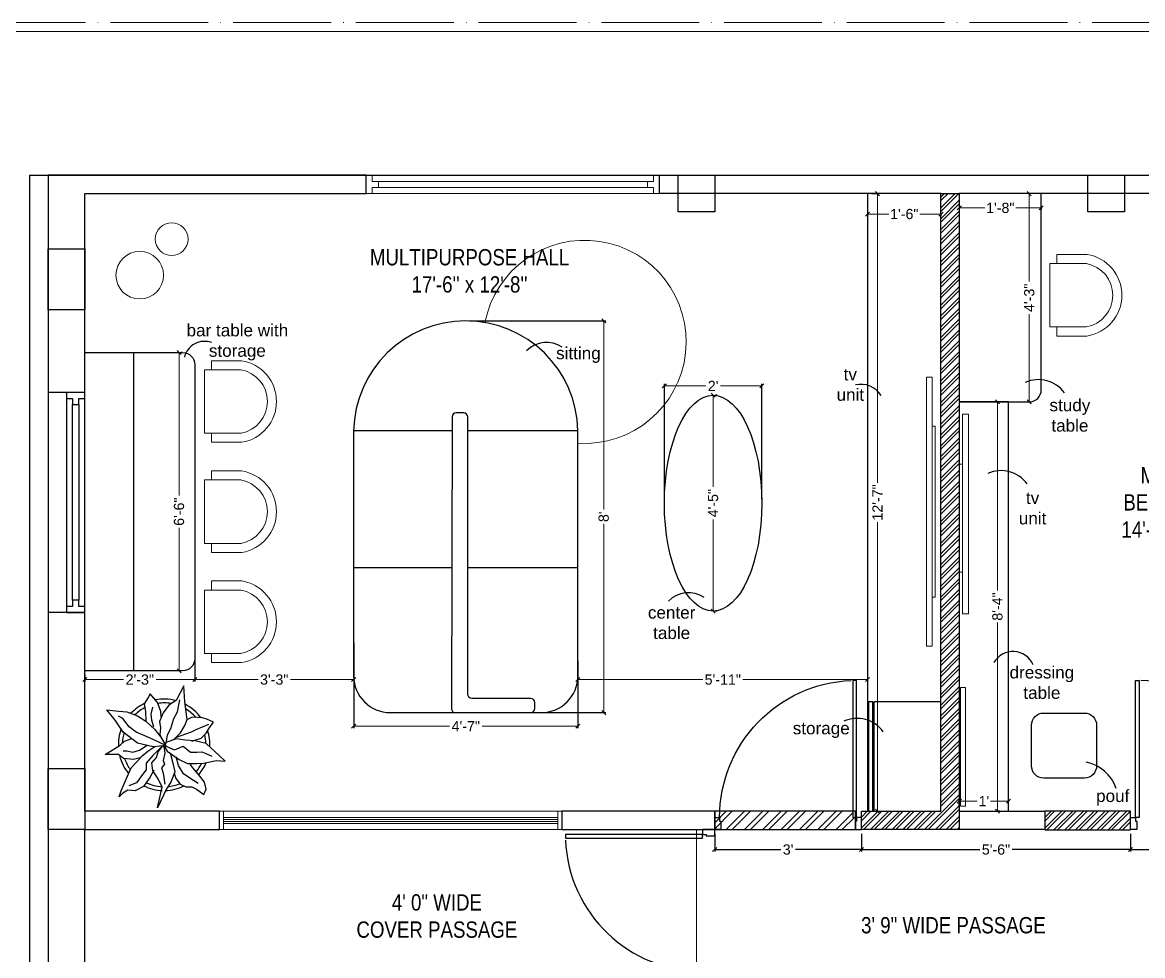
# Model space of a CAD drawing. Header units: millimetres. Extents: x 56222 to 3066687, y -650199 to -121287.
# Drawn here: x 149985.8 to 150260.5, y -177997.5 to -177768.6 of the extents above; entities that cross this region are included whole.
import ezdxf

# ---------------------------------------------------------------- set-up
doc = ezdxf.new("R2010")
doc.units = ezdxf.units.MM
doc.header["$MEASUREMENT"] = 0
doc.header["$PDMODE"] = 35
doc.linetypes.add('ACAD_ISO04W100', pattern=[30, 24, -3, 0, -3])
doc.layers.get('Defpoints').update_dxf_attribs({"color": 220})
doc.layers.add('AR DOOR', color=40, linetype='Continuous')
doc.layers.add('AR ELE-5', color=134, linetype='Continuous')
for name, color, linetype, lineweight in [('COLUMN', 1, 'Continuous', 30), ('dim05', 1, 'Continuous', 13), ('ELEVATION ( SPIRAL STAIR )', 250, 'Continuous', 9), ('FIRST FLOOR ( DW_RAIL )', 7, 'Continuous', 9), ('FIRST FLOOR ( TEXT )', 7, 'Continuous', 9), ('FURNITURE', 32, 'Continuous', 9), ('GROUND FLOOR', 7, 'Continuous', 9), ('GROUND FLOOR  ( PLINE )', 251, 'Continuous', 30), ('Labelling', 1, 'Continuous', 25), ('SECOND FLOOR', 7, 'Continuous', 9), ('SECOND FLOOR  ( PLINE )', 251, 'Continuous', 30), ('SECOND FLOOR ( DW_RAIL )', 7, 'Continuous', 9), ('wall', 7, 'Continuous', 30), ('XX~SLAB ( BEAM )~ ( DIM )', 7, 'Continuous', 9)]:
    doc.layers.add(name, color=color, linetype=linetype, lineweight=lineweight)
doc.layers.add('XX~SLAB ( PLINE )', color=251, linetype='Continuous', plot=False)
doc.styles.add('Arial', font='arial.ttf')
doc.styles.add('KATHA', font='swissc.ttf')
doc.styles.get("Standard").update_dxf_attribs({"font": 'arial.ttf', "height": 6})
doc.styles.add('style4', font='ARIALN.TTF')
doc.dimstyles.new('ISO-25', dxfattribs={"dimtxt": 2.5, "dimasz": 1, "dimexe": 0.5, "dimexo": 1, "dimtad": 0, "dimdec": 1, "dimlunit": 4, "dimtxsty": 'Standard', "dimblk": 'OBLIQUE', "dimcen": 2.5, "dimclrd": 1, "dimclre": 1, "dimclrt": 5, "dimadec": 0, "dimazin": 0, "dimtfac": 1, "dimtdec": 1, "dimtmove": 0, "dimatfit": 3, "dimfxl": 1, "dimlwd": -1, "dimarcsym": 0})
pattern_1 = [(45, (-15.878, -723.9666), (-1.325825215, 1.325825215), []), (45, (-14.994, -723.9666), (-1.325825215, 1.325825215), [])]

# ---------------------------------------------------------------- blocks, each defined once
blk = doc.blocks.new('*U255')
for points in [[(0, 0), (0, 1120), (-30, 1120), (-30, 0)], [(40, 0), (0, 0), (0, -30), (-10, -30), (-10, -100), (40, -100)], [(-1160, 0), (-1120, 0), (-1120, -30), (-1110, -30), (-1110, -100), (-1160, -100)]]:
    blk.add_lwpolyline(points, close=True)
at = {"layer": 'AR ELE-5', "linetype": 'ByBlock', "ltscale": 15}
blk.add_arc((1.6, -0.7), 1121.6, 92.37301, 179.96526, dxfattribs=at)
blk = doc.blocks.new('*U256')
for points in [[(-1160, 0), (-1120, 0), (-1120, 30), (-1110, 30), (-1110, 100), (-1160, 100)], [(40, 0), (0, 0), (0, 30), (-10, 30), (-10, 100), (40, 100)], [(0, 0), (0, -1120), (-30, -1120), (-30, 0)]]:
    blk.add_lwpolyline(points, close=True)
at = {"layer": 'AR ELE-5', "linetype": 'ByBlock', "ltscale": 15}
blk.add_arc((1.6, 0.7), 1121.6, 180.03474, 267.62699, dxfattribs=at)
blk = doc.blocks.new('_Oblique')
at = {"layer": 'wall', "color": 0, "lineweight": -2}
blk.add_line((-0.5, -0.5), (0.5, 0.5), dxfattribs=at)
blk = doc.blocks.new('*D581')
at = {"layer": 'Defpoints', "color": 0, "transparency": 16777216}
for p in [(150155.57, -177966.61), (150191.57, -177966.62), (150191.57, -177971.49)]:
    blk.add_point(p, dxfattribs=at)
at = {"layer": 'dim05', "color": 5, "linetype": 'Continuous', "lineweight": -2, "transparency": 16777216}
for p, q in [((150155.57, -177967.61), (150155.57, -177971.99)), ((150191.57, -177967.62), (150191.57, -177971.99))]:
    blk.add_line(p, q, dxfattribs=at)
at = {"layer": 'dim05', "color": 5, "linetype": 'Continuous', "lineweight": 30, "transparency": 16777216}
for p, q in [((150155.57, -177971.49), (150171.8, -177971.49)), ((150191.57, -177971.49), (150175.35, -177971.49))]:
    blk.add_line(p, q, dxfattribs=at)
at = {"layer": 'dim05', "color": 5, "lineweight": 30, "transparency": 16777216, "rotation": 180}
blk.add_blockref('_Oblique', (150155.57, -177971.49), dxfattribs=at)
at = {"layer": 'dim05', "color": 5, "lineweight": 30, "transparency": 16777216}
blk.add_blockref('_Oblique', (150191.57, -177971.49), dxfattribs=at)
at = {"layer": 'dim05', "color": 5, "lineweight": 30, "transparency": 16777216, "insert": (150173.57, -177971.49), "char_height": 2.5, "attachment_point": 5, "style": 'Arial'}
blk.add_mtext("3'", dxfattribs=at)
blk = doc.blocks.new('*D584')
at = {"layer": 'Defpoints', "color": 0, "transparency": 16777216}
for p in [(150191.57, -177966.62), (150257.57, -177966.63), (150257.57, -177971.49)]:
    blk.add_point(p, dxfattribs=at)
at = {"layer": 'dim05', "color": 5, "linetype": 'Continuous', "lineweight": -2, "transparency": 16777216}
for p, q in [((150191.57, -177967.62), (150191.57, -177971.99)), ((150257.57, -177967.63), (150257.57, -177971.99))]:
    blk.add_line(p, q, dxfattribs=at)
at = {"layer": 'dim05', "color": 5, "linetype": 'Continuous', "lineweight": 30, "transparency": 16777216}
for p, q in [((150191.57, -177971.49), (150220.62, -177971.49)), ((150257.57, -177971.49), (150228.52, -177971.49))]:
    blk.add_line(p, q, dxfattribs=at)
at = {"layer": 'dim05', "color": 5, "lineweight": 30, "transparency": 16777216, "rotation": 180}
blk.add_blockref('_Oblique', (150191.57, -177971.49), dxfattribs=at)
at = {"layer": 'dim05', "color": 5, "lineweight": 30, "transparency": 16777216}
blk.add_blockref('_Oblique', (150257.57, -177971.49), dxfattribs=at)
at = {"layer": 'dim05', "color": 5, "transparency": 16777216, "insert": (150224.57, -177971.49), "char_height": 2.5, "attachment_point": 5, "style": 'Arial'}
blk.add_mtext('5\'-6"', dxfattribs=at)
blk = doc.blocks.new('*D585')
at = {"layer": 'Defpoints', "color": 0, "transparency": 16777216}
for p in [(150257.57, -177966.63), (150293.57, -177966.61), (150293.57, -177971.49)]:
    blk.add_point(p, dxfattribs=at)
at = {"layer": 'dim05', "color": 5, "linetype": 'Continuous', "lineweight": -2, "transparency": 16777216}
for p, q in [((150257.57, -177967.63), (150257.57, -177971.99)), ((150293.57, -177967.61), (150293.57, -177971.99))]:
    blk.add_line(p, q, dxfattribs=at)
at = {"layer": 'dim05', "color": 5, "linetype": 'Continuous', "lineweight": 30, "transparency": 16777216}
for p, q in [((150257.57, -177971.49), (150273.8, -177971.49)), ((150293.57, -177971.49), (150277.35, -177971.49))]:
    blk.add_line(p, q, dxfattribs=at)
at = {"layer": 'dim05', "color": 5, "lineweight": 30, "transparency": 16777216, "rotation": 180}
blk.add_blockref('_Oblique', (150257.57, -177971.49), dxfattribs=at)
at = {"layer": 'dim05', "color": 5, "lineweight": 30, "transparency": 16777216}
blk.add_blockref('_Oblique', (150293.57, -177971.49), dxfattribs=at)
at = {"layer": 'dim05', "color": 5, "transparency": 16777216, "insert": (150275.57, -177971.49), "char_height": 2.5, "attachment_point": 5, "style": 'Arial'}
blk.add_mtext("3'", dxfattribs=at)
blk = doc.blocks.new('ARPLS010')
at = {"linetype": 'ByBlock'}
for p, q in [((0.179, 0.666), (0.121, 0.605)), ((0.174, 0.573), (0.179, 0.666)), ((-0.248, 0.54), (-0.278, 0.467)), ((-0.182, 0.493), (-0.248, 0.54)), ((-0.125, 0.459), (-0.182, 0.493)), ((0.121, 0.605), (-0.013, 0.459)), ((0.091, 0.447), (0.125, 0.522)), ((0.2, 0.432), (0.174, 0.573)), ((-0.295, 0.42), (-0.302, 0.309)), ((-0.278, 0.467), (-0.295, 0.42)), ((-0.222, 0.484), (-0.164, 0.347)), ((-0.072, 0.404), (-0.125, 0.459)), ((-0.038, 0.302), (-0.072, 0.404)), ((-0.013, 0.459), (-0.044, 0.336)), ((0.077, 0.412), (0.091, 0.447)), ((0.082, 0.358), (0.077, 0.412)), ((0.203, 0.352), (0.2, 0.432)), ((0.33, 0.38), (0.252, 0.313)), ((0.409, 0.44), (0.33, 0.38)), ((0.425, 0.373), (0.356, 0.269)), ((0.484, 0.459), (0.409, 0.44)), ((0.542, 0.434), (0.484, 0.459)), ((0.485, 0.354), (0.533, 0.42)), ((0.533, 0.42), (0.542, 0.434)), ((-0.278, 0.254), (-0.362, 0.24)), ((-0.302, 0.309), (-0.276, 0.258)), ((-0.21, 0.227), (-0.278, 0.254)), ((-0.164, 0.347), (-0.139, 0.295)), ((-0.139, 0.295), (-0.08, 0.131)), ((-0.044, 0.336), (-0.049, 0.232)), ((0.015, 0.209), (0.08, 0.288)), ((0.08, 0.288), (0.082, 0.358)), ((0.16, 0.165), (0.204, 0.254)), ((0.204, 0.254), (0.203, 0.352)), ((0.252, 0.313), (0.216, 0.287)), ((0.356, 0.269), (0.318, 0.213)), ((0.459, 0.303), (0.485, 0.354)), ((0.459, 0.236), (0.459, 0.303)), ((-0.469, 0.226), (-0.643, 0.216)), ((-0.643, 0.216), (-0.485, 0.134)), ((-0.359, 0.148), (-0.49, 0.172)), ((-0.485, 0.134), (-0.433, 0.051)), ((-0.362, 0.24), (-0.469, 0.226)), ((-0.287, 0.106), (-0.359, 0.148)), ((-0.132, 0.18), (-0.21, 0.227)), ((-0.063, 0.111), (-0.132, 0.18)), ((-0.049, 0.232), (-0.065, 0.135)), ((-0.065, 0.135), (-0.024, 0.018)), ((0.056, 0.114), (0.015, 0.209)), ((0.068, 0.032), (0.16, 0.165)), ((0.227, 0.157), (0.132, 0.131)), ((0.318, 0.213), (0.227, 0.157)), ((0.309, 0.109), (0.368, 0.128)), ((0.368, 0.128), (0.432, 0.176)), ((0.432, 0.176), (0.459, 0.236)), ((-0.433, 0.051), (-0.349, -0.011)), ((-0.18, 0.073), (-0.287, 0.106)), ((-0.111, 0.036), (-0.18, 0.073)), ((-0.013, 0.022), (-0.111, 0.036)), ((-0.084, -0.034), (0.007, 0.018)), ((0.003, 0.011), (-0.076, -0.16)), ((-0.024, 0.018), (0.009, 0.005)), ((0.006, -0.002), (0.068, 0.032)), ((0.007, 0.018), (0.02, -0.121)), ((0.009, 0.005), (0.056, 0.114)), ((0.017, -0.002), (0.091, 0.009)), ((0.088, 0.065), (0.187, 0.091)), ((0.091, 0.009), (0.173, -0.011)), ((0.173, -0.011), (0.212, 0.004)), ((0.187, 0.091), (0.297, 0.116)), ((0.212, 0.004), (0.252, -0.03)), ((0.297, 0.116), (0.408, 0.071)), ((0.309, -0.01), (0.43, 0.006)), ((0.408, 0.071), (0.482, 0.024)), ((0.482, 0.024), (0.689, -0.072)), ((-0.464, -0.073), (-0.558, -0.152)), ((-0.366, -0.036), (-0.464, -0.073)), ((-0.336, -0.142), (-0.413, -0.121)), ((-0.306, -0.033), (-0.366, -0.036)), ((-0.349, -0.011), (-0.256, -0.05)), ((-0.193, -0.113), (-0.269, -0.135)), ((-0.259, -0.2), (-0.168, -0.1)), ((-0.256, -0.05), (-0.185, -0.038)), ((-0.185, -0.038), (-0.114, -0.046)), ((-0.168, -0.1), (-0.084, -0.034)), ((-0.114, -0.046), (-0.093, -0.036)), ((0.02, -0.121), (-0.017, -0.291)), ((0.01, -0.014), (0.017, -0.002)), ((0.078, -0.064), (0.01, -0.014)), ((0.016, -0.023), (0.116, -0.122)), ((0.07, -0.179), (0.018, -0.1)), ((0.138, -0.083), (0.078, -0.064)), ((0.197, -0.135), (0.138, -0.083)), ((0.252, -0.03), (0.309, -0.01)), ((0.277, -0.114), (0.357, -0.156)), ((0.37, -0.064), (0.283, -0.123)), ((0.462, -0.021), (0.37, -0.064)), ((0.689, -0.072), (0.462, -0.021)), ((-0.558, -0.152), (-0.517, -0.172)), ((-0.517, -0.172), (-0.447, -0.216)), ((-0.447, -0.216), (-0.363, -0.202)), ((-0.363, -0.202), (-0.263, -0.2)), ((-0.269, -0.135), (-0.336, -0.142)), ((-0.318, -0.29), (-0.259, -0.2)), ((-0.076, -0.16), (-0.138, -0.304)), ((0.059, -0.27), (0.005, -0.185)), ((0.121, -0.239), (0.07, -0.179)), ((0.116, -0.122), (0.201, -0.195)), ((0.184, -0.299), (0.121, -0.239)), ((0.283, -0.123), (0.197, -0.135)), ((0.201, -0.195), (0.272, -0.198)), ((0.272, -0.198), (0.311, -0.225)), ((0.311, -0.225), (0.415, -0.304)), ((0.357, -0.156), (0.455, -0.226)), ((0.455, -0.226), (0.503, -0.317)), ((-0.363, -0.408), (-0.318, -0.29)), ((-0.138, -0.304), (-0.199, -0.38)), ((-0.017, -0.291), (-0.141, -0.446)), ((-0.042, -0.432), (-0.071, -0.352)), ((0.08, -0.342), (0.059, -0.27)), ((0.066, -0.407), (0.08, -0.342)), ((0.141, -0.261), (0.16, -0.336)), ((0.16, -0.336), (0.15, -0.445)), ((0.252, -0.362), (0.184, -0.299)), ((0.376, -0.416), (0.252, -0.362)), ((0.415, -0.304), (0.447, -0.388)), ((0.503, -0.317), (0.494, -0.398)), ((-0.368, -0.496), (-0.363, -0.408)), ((-0.287, -0.45), (-0.314, -0.498)), ((-0.199, -0.38), (-0.287, -0.45)), ((-0.141, -0.446), (-0.269, -0.533)), ((0.002, -0.48), (-0.042, -0.432)), ((0.104, -0.646), (0.002, -0.48)), ((0.064, -0.446), (0.066, -0.407)), ((0.15, -0.445), (0.106, -0.5)), ((0.502, -0.472), (0.376, -0.416)), ((0.494, -0.398), (0.528, -0.452)), ((0.567, -0.494), (0.502, -0.472)), ((0.528, -0.452), (0.567, -0.494)), ((-0.382, -0.625), (-0.368, -0.496)), ((-0.269, -0.533), (-0.382, -0.625)), ((0.106, -0.5), (0.104, -0.646))]:
    blk.add_line(p, q, dxfattribs=at)
for radius, start, end in [(0.5, 87.2367, 107.9154), (0.5, 126.2799, 152.7042), (0.458, 91.6596, 104.0784), (0.5, 49.0791, 67.0324), (0.458, 49.8461, 63.9764), (0.458, 130.7647, 148.9789), (0.5, 164.9216, 191.0302), (0.458, 5.0517, 21.9108), (0.5, 1.3782, 25.7565), (0.458, 169.9629, 188.6517), (0.458, 334.5625, 357.1532), (0.5, 333.6991, 357.5577), (0.5, 205.1623, 226.3204), (0.458, 207.232, 224.0819), (0.5, 249.553, 272.4234), (0.458, 252.8522, 267.711), (0.5, 283.5324, 308.8712), (0.458, 289.266, 306.1107)]:
    blk.add_arc((0, 0), radius, start, end, dxfattribs=at)
blk = doc.blocks.new('*D606')
at = {"layer": 'Defpoints', "color": 0, "transparency": 16777216}
for p in [(150094.52, -177841.81), (150093.02, -177937.9), (150128.35, -177937.9)]:
    blk.add_point(p, dxfattribs=at)
at = {"layer": 'dim05', "color": 1, "linetype": 'Continuous', "lineweight": -2, "transparency": 16777216}
for p, q in [((150095.52, -177841.81), (150128.85, -177841.81)), ((150094.02, -177937.9), (150128.85, -177937.9))]:
    blk.add_line(p, q, dxfattribs=at)
at = {"layer": 'dim05', "color": 1, "linetype": 'Continuous', "transparency": 16777216}
for p, q in [((150128.35, -177841.81), (150128.35, -177888.08)), ((150128.35, -177937.9), (150128.35, -177891.63))]:
    blk.add_line(p, q, dxfattribs=at)
at = {"layer": 'dim05', "color": 1, "transparency": 16777216}
for p, rotation in [((150128.35, -177841.81), 90), ((150128.35, -177937.9), 270)]:
    blk.add_blockref('_Oblique', p, dxfattribs=dict(at, rotation=rotation))
at = {"layer": 'dim05', "color": 5, "lineweight": 25, "transparency": 16777216, "insert": (150128.35, -177889.86), "char_height": 2.5, "attachment_point": 5, "rotation": 90, "style": 'Arial'}
blk.add_mtext("8'", dxfattribs=at)
blk = doc.blocks.new('*D607')
at = {"layer": 'Defpoints', "color": 0, "transparency": 16777216}
for p in [(150067.02, -177924.18), (150122.02, -177924.18), (150067.02, -177941.24)]:
    blk.add_point(p, dxfattribs=at)
at = {"layer": 'dim05', "color": 1, "linetype": 'Continuous', "lineweight": -2, "transparency": 16777216}
for p, q in [((150067.02, -177925.18), (150067.02, -177941.74)), ((150122.02, -177925.18), (150122.02, -177941.74))]:
    blk.add_line(p, q, dxfattribs=at)
at = {"layer": 'dim05', "color": 1, "linetype": 'Continuous', "transparency": 16777216}
for p, q in [((150067.02, -177941.24), (150090.52, -177941.24)), ((150122.02, -177941.24), (150098.52, -177941.24))]:
    blk.add_line(p, q, dxfattribs=at)
at = {"layer": 'dim05', "color": 1, "transparency": 16777216, "rotation": 180}
blk.add_blockref('_Oblique', (150067.02, -177941.24), dxfattribs=at)
at = {"layer": 'dim05', "color": 1, "transparency": 16777216}
blk.add_blockref('_Oblique', (150122.02, -177941.24), dxfattribs=at)
at = {"layer": 'dim05', "color": 5, "lineweight": 25, "transparency": 16777216, "insert": (150094.52, -177941.24), "char_height": 2.5, "attachment_point": 5, "style": 'Arial'}
blk.add_mtext('4\'-7"', dxfattribs=at)
blk = doc.blocks.new('*D608')
at = {"layer": 'Defpoints', "color": 0, "transparency": 16777216}
for p in [(150001.07, -177927.64), (150028.07, -177927.64), (150028.07, -177929.8)]:
    blk.add_point(p, dxfattribs=at)
at = {"layer": 'dim05', "color": 1, "linetype": 'Continuous', "lineweight": -2, "transparency": 16777216}
for p, q in [((150001.07, -177928.64), (150001.07, -177930.3)), ((150028.07, -177928.64), (150028.07, -177930.3))]:
    blk.add_line(p, q, dxfattribs=at)
at = {"layer": 'dim05', "color": 1, "linetype": 'Continuous', "transparency": 16777216}
for p, q in [((150001.07, -177929.8), (150010.6, -177929.8)), ((150028.07, -177929.8), (150018.54, -177929.8))]:
    blk.add_line(p, q, dxfattribs=at)
at = {"layer": 'dim05', "color": 1, "transparency": 16777216, "rotation": 180}
blk.add_blockref('_Oblique', (150001.07, -177929.8), dxfattribs=at)
at = {"layer": 'dim05', "color": 1, "transparency": 16777216}
blk.add_blockref('_Oblique', (150028.07, -177929.8), dxfattribs=at)
at = {"layer": 'dim05', "color": 5, "lineweight": 25, "transparency": 16777216, "insert": (150014.57, -177929.8), "char_height": 2.5, "attachment_point": 5, "style": 'Arial'}
blk.add_mtext('2\'-3"', dxfattribs=at)
blk = doc.blocks.new('*D609')
at = {"layer": 'Defpoints', "color": 0, "transparency": 16777216}
for p in [(150024.05, -177849.57), (150024.19, -177849.57), (150025.58, -177927.64)]:
    blk.add_point(p, dxfattribs=at)
at = {"layer": 'dim05', "color": 1, "linetype": 'Continuous', "transparency": 16777216}
for p, q in [((150024.19, -177849.57), (150024.19, -177884.65)), ((150024.19, -177927.64), (150024.19, -177892.56))]:
    blk.add_line(p, q, dxfattribs=at)
at = {"layer": 'dim05', "color": 1, "linetype": 'Continuous', "lineweight": -2, "transparency": 16777216}
for p, q in [((150025.05, -177849.57), (150024.69, -177849.57)), ((150024.58, -177927.64), (150023.69, -177927.64))]:
    blk.add_line(p, q, dxfattribs=at)
at = {"layer": 'dim05', "color": 1, "transparency": 16777216}
for p, rotation in [((150024.19, -177849.57), 90), ((150024.19, -177927.64), 270)]:
    blk.add_blockref('_Oblique', p, dxfattribs=dict(at, rotation=rotation))
at = {"layer": 'dim05', "color": 5, "lineweight": 25, "transparency": 16777216, "insert": (150024.19, -177888.61), "char_height": 2.5, "attachment_point": 5, "rotation": 90, "style": 'Arial'}
blk.add_mtext('6\'-6"', dxfattribs=at)
blk = doc.blocks.new('*D610')
at = {"layer": 'Defpoints', "color": 0, "transparency": 16777216}
for p in [(150193.03, -177810.61), (150195.49, -177810.61), (150193.03, -177962.09)]:
    blk.add_point(p, dxfattribs=at)
at = {"layer": 'dim05', "color": 1, "linetype": 'Continuous', "lineweight": -2, "transparency": 16777216}
for p, q in [((150194.03, -177810.61), (150195.99, -177810.61)), ((150194.03, -177962.09), (150195.99, -177962.09))]:
    blk.add_line(p, q, dxfattribs=at)
at = {"layer": 'dim05', "color": 1, "linetype": 'Continuous', "transparency": 16777216}
for p, q in [((150195.49, -177810.61), (150195.49, -177881.55)), ((150195.49, -177962.09), (150195.49, -177891.15))]:
    blk.add_line(p, q, dxfattribs=at)
at = {"layer": 'dim05', "color": 1, "transparency": 16777216}
for p, rotation in [((150195.49, -177810.61), 90), ((150195.49, -177962.09), 270)]:
    blk.add_blockref('_Oblique', p, dxfattribs=dict(at, rotation=rotation))
at = {"layer": 'dim05', "color": 5, "lineweight": 25, "transparency": 16777216, "insert": (150195.49, -177886.35), "char_height": 2.5, "attachment_point": 5, "rotation": 90, "style": 'Arial'}
blk.add_mtext('12\'-7"', dxfattribs=at)
blk = doc.blocks.new('*D611')
at = {"layer": 'Defpoints', "color": 0, "transparency": 16777216}
for p in [(150193.07, -177814.28), (150211.07, -177814.28), (150211.07, -177815.62)]:
    blk.add_point(p, dxfattribs=at)
at = {"layer": 'dim05', "color": 1, "linetype": 'Continuous', "lineweight": -2, "transparency": 16777216}
for p, q in [((150193.07, -177815.28), (150193.07, -177816.12)), ((150211.07, -177815.28), (150211.07, -177816.12))]:
    blk.add_line(p, q, dxfattribs=at)
at = {"layer": 'dim05', "color": 1, "linetype": 'Continuous', "transparency": 16777216}
for p, q in [((150193.07, -177815.62), (150198.24, -177815.62)), ((150211.07, -177815.62), (150205.9, -177815.62))]:
    blk.add_line(p, q, dxfattribs=at)
at = {"layer": 'dim05', "color": 1, "transparency": 16777216, "rotation": 180}
blk.add_blockref('_Oblique', (150193.07, -177815.62), dxfattribs=at)
at = {"layer": 'dim05', "color": 1, "transparency": 16777216}
blk.add_blockref('_Oblique', (150211.07, -177815.62), dxfattribs=at)
at = {"layer": 'dim05', "color": 5, "lineweight": 25, "transparency": 16777216, "insert": (150202.07, -177815.62), "char_height": 2.5, "attachment_point": 5, "style": 'Arial'}
blk.add_mtext('1\'-6"', dxfattribs=at)
blk = doc.blocks.new('*D612')
at = {"layer": 'Defpoints', "color": 0, "transparency": 16777216}
for p in [(150155.18, -177860.04), (150155.18, -177913), (150155.18, -177913)]:
    blk.add_point(p, dxfattribs=at)
at = {"layer": 'dim05', "color": 1, "linetype": 'Continuous', "transparency": 16777216}
for p, q in [((150155.18, -177860.04), (150155.18, -177882.52)), ((150155.18, -177913), (150155.18, -177890.52))]:
    blk.add_line(p, q, dxfattribs=at)
at = {"layer": 'dim05', "color": 1, "linetype": 'Continuous', "lineweight": -2, "transparency": 16777216}
for p, q in [((150156.18, -177860.04), (150155.68, -177860.04)), ((150156.18, -177913), (150155.68, -177913))]:
    blk.add_line(p, q, dxfattribs=at)
at = {"layer": 'dim05', "color": 1, "transparency": 16777216}
for p, rotation in [((150155.18, -177860.04), 90), ((150155.18, -177913), 270)]:
    blk.add_blockref('_Oblique', p, dxfattribs=dict(at, rotation=rotation))
at = {"layer": 'dim05', "color": 5, "lineweight": 25, "transparency": 16777216, "insert": (150155.18, -177886.52), "char_height": 2.5, "attachment_point": 5, "rotation": 90, "style": 'Arial'}
blk.add_mtext('4\'-5"', dxfattribs=at)
blk = doc.blocks.new('*D613')
at = {"layer": 'Defpoints', "color": 0, "transparency": 16777216}
for p in [(150167.13, -177857.77), (150143.22, -177886.52), (150167.13, -177886.52)]:
    blk.add_point(p, dxfattribs=at)
at = {"layer": 'dim05', "color": 1, "linetype": 'Continuous', "lineweight": -2, "transparency": 16777216}
for p, q in [((150143.22, -177885.52), (150143.22, -177857.27)), ((150167.13, -177885.52), (150167.13, -177857.27))]:
    blk.add_line(p, q, dxfattribs=at)
at = {"layer": 'dim05', "color": 1, "linetype": 'Continuous', "transparency": 16777216}
for p, q in [((150143.22, -177857.77), (150153.38, -177857.77)), ((150167.13, -177857.77), (150156.97, -177857.77))]:
    blk.add_line(p, q, dxfattribs=at)
at = {"layer": 'dim05', "color": 1, "transparency": 16777216, "rotation": 180}
blk.add_blockref('_Oblique', (150143.22, -177857.77), dxfattribs=at)
at = {"layer": 'dim05', "color": 1, "transparency": 16777216}
blk.add_blockref('_Oblique', (150167.13, -177857.77), dxfattribs=at)
at = {"layer": 'dim05', "color": 5, "lineweight": 25, "transparency": 16777216, "insert": (150155.18, -177857.77), "char_height": 2.5, "attachment_point": 5, "style": 'Arial'}
blk.add_mtext("2'", dxfattribs=at)
blk = doc.blocks.new('*D614')
at = {"layer": 'Defpoints', "color": 0, "transparency": 16777216}
for p in [(150028.07, -177919.78), (150067.02, -177919.78), (150067.02, -177929.8)]:
    blk.add_point(p, dxfattribs=at)
at = {"layer": 'dim05', "color": 1, "linetype": 'Continuous', "lineweight": -2, "transparency": 16777216}
for p, q in [((150028.07, -177920.78), (150028.07, -177930.3)), ((150067.02, -177920.78), (150067.02, -177930.3))]:
    blk.add_line(p, q, dxfattribs=at)
at = {"layer": 'dim05', "color": 1, "linetype": 'Continuous', "transparency": 16777216}
for p, q in [((150028.07, -177929.8), (150043.6, -177929.8)), ((150067.02, -177929.8), (150051.49, -177929.8))]:
    blk.add_line(p, q, dxfattribs=at)
at = {"layer": 'dim05', "color": 1, "transparency": 16777216, "rotation": 180}
blk.add_blockref('_Oblique', (150028.07, -177929.8), dxfattribs=at)
at = {"layer": 'dim05', "color": 1, "transparency": 16777216}
blk.add_blockref('_Oblique', (150067.02, -177929.8), dxfattribs=at)
at = {"layer": 'dim05', "color": 5, "lineweight": 25, "transparency": 16777216, "insert": (150047.54, -177929.8), "char_height": 2.5, "attachment_point": 5, "style": 'Arial'}
blk.add_mtext('3\'-3"', dxfattribs=at)
blk = doc.blocks.new('*D615')
at = {"layer": 'Defpoints', "color": 0, "transparency": 16777216}
for p in [(150122.02, -177927.62), (150193.07, -177927.62), (150193.07, -177929.8)]:
    blk.add_point(p, dxfattribs=at)
at = {"layer": 'dim05', "color": 1, "linetype": 'Continuous', "lineweight": -2, "transparency": 16777216}
for p, q in [((150122.02, -177928.62), (150122.02, -177930.3)), ((150193.07, -177928.62), (150193.07, -177930.3))]:
    blk.add_line(p, q, dxfattribs=at)
at = {"layer": 'dim05', "color": 1, "linetype": 'Continuous', "transparency": 16777216}
for p, q in [((150122.02, -177929.8), (150152.63, -177929.8)), ((150193.07, -177929.8), (150162.46, -177929.8))]:
    blk.add_line(p, q, dxfattribs=at)
at = {"layer": 'dim05', "color": 1, "transparency": 16777216, "rotation": 180}
blk.add_blockref('_Oblique', (150122.02, -177929.8), dxfattribs=at)
at = {"layer": 'dim05', "color": 1, "transparency": 16777216}
blk.add_blockref('_Oblique', (150193.07, -177929.8), dxfattribs=at)
at = {"layer": 'dim05', "color": 5, "lineweight": 25, "transparency": 16777216, "insert": (150157.55, -177929.8), "char_height": 2.5, "attachment_point": 5, "style": 'Arial'}
blk.add_mtext('5\'-11"', dxfattribs=at)
blk = doc.blocks.new('*D658')
at = {"layer": 'Defpoints', "color": 0, "transparency": 16777216}
for p in [(150215.57, -177959.6), (150215.57, -177962.11), (150227.62, -177962.11)]:
    blk.add_point(p, dxfattribs=at)
at = {"layer": 'dim05', "color": 1, "linetype": 'Continuous', "lineweight": -2, "transparency": 16777216}
for p, q in [((150215.57, -177961.11), (150215.57, -177959.1)), ((150227.62, -177961.11), (150227.62, -177959.1))]:
    blk.add_line(p, q, dxfattribs=at)
at = {"layer": 'dim05', "color": 1, "linetype": 'Continuous', "transparency": 16777216}
for p, q in [((150215.57, -177959.6), (150219.94, -177959.6)), ((150227.62, -177959.6), (150223.25, -177959.6))]:
    blk.add_line(p, q, dxfattribs=at)
at = {"layer": 'dim05', "color": 1, "transparency": 16777216, "rotation": 180}
blk.add_blockref('_Oblique', (150215.57, -177959.6), dxfattribs=at)
at = {"layer": 'dim05', "color": 1, "transparency": 16777216}
blk.add_blockref('_Oblique', (150227.62, -177959.6), dxfattribs=at)
at = {"layer": 'dim05', "color": 5, "lineweight": 25, "transparency": 16777216, "insert": (150221.6, -177959.6), "char_height": 2.5, "attachment_point": 5, "style": 'Arial'}
blk.add_mtext("1'", dxfattribs=at)
blk = doc.blocks.new('*D659')
at = {"layer": 'Defpoints', "color": 0, "transparency": 16777216}
for p in [(150224.92, -177861.69), (150227.65, -177861.69), (150226.53, -177962.06)]:
    blk.add_point(p, dxfattribs=at)
at = {"layer": 'dim05', "color": 1, "linetype": 'Continuous', "lineweight": -2, "transparency": 16777216}
for p, q in [((150226.65, -177861.69), (150224.42, -177861.69)), ((150225.53, -177962.06), (150224.42, -177962.06))]:
    blk.add_line(p, q, dxfattribs=at)
at = {"layer": 'dim05', "color": 1, "linetype": 'Continuous', "transparency": 16777216}
for p, q in [((150224.92, -177861.69), (150224.92, -177907.93)), ((150224.92, -177962.06), (150224.92, -177915.83))]:
    blk.add_line(p, q, dxfattribs=at)
at = {"layer": 'dim05', "color": 1, "transparency": 16777216}
for p, rotation in [((150224.92, -177861.69), 90), ((150224.92, -177962.06), 270)]:
    blk.add_blockref('_Oblique', p, dxfattribs=dict(at, rotation=rotation))
at = {"layer": 'dim05', "color": 5, "lineweight": 25, "transparency": 16777216, "insert": (150224.92, -177911.88), "char_height": 2.5, "attachment_point": 5, "rotation": 90, "style": 'Arial'}
blk.add_mtext('8\'-4"', dxfattribs=at)
blk = doc.blocks.new('*D660')
at = {"layer": 'Defpoints', "color": 0, "transparency": 16777216}
for p in [(150232.73, -177810.61), (150235.67, -177810.61), (150233.06, -177861.7)]:
    blk.add_point(p, dxfattribs=at)
at = {"layer": 'dim05', "color": 1, "linetype": 'Continuous', "lineweight": -2, "transparency": 16777216}
for p, q in [((150234.67, -177810.61), (150232.23, -177810.61)), ((150232.06, -177861.7), (150232.23, -177861.7))]:
    blk.add_line(p, q, dxfattribs=at)
at = {"layer": 'dim05', "color": 1, "linetype": 'Continuous', "transparency": 16777216}
for p, q in [((150232.73, -177810.61), (150232.73, -177832.16)), ((150232.73, -177861.7), (150232.73, -177840.15))]:
    blk.add_line(p, q, dxfattribs=at)
at = {"layer": 'dim05', "color": 1, "transparency": 16777216}
for p, rotation in [((150232.73, -177810.61), 90), ((150232.73, -177861.7), 270)]:
    blk.add_blockref('_Oblique', p, dxfattribs=dict(at, rotation=rotation))
at = {"layer": 'dim05', "color": 5, "lineweight": 25, "transparency": 16777216, "insert": (150232.73, -177836.15), "char_height": 2.5, "attachment_point": 5, "rotation": 90, "style": 'Arial'}
blk.add_mtext('4\'-3"', dxfattribs=at)
blk = doc.blocks.new('*D661')
at = {"layer": 'Defpoints', "color": 0, "transparency": 16777216}
for p in [(150215.57, -177812.14), (150235.67, -177812.69), (150235.67, -177814.11)]:
    blk.add_point(p, dxfattribs=at)
at = {"layer": 'dim05', "color": 1, "linetype": 'Continuous', "lineweight": -2, "transparency": 16777216}
for p, q in [((150215.57, -177813.14), (150215.57, -177814.61)), ((150235.67, -177813.69), (150235.67, -177814.61))]:
    blk.add_line(p, q, dxfattribs=at)
at = {"layer": 'dim05', "color": 1, "linetype": 'Continuous', "transparency": 16777216}
for p, q in [((150215.57, -177814.11), (150221.79, -177814.11)), ((150235.67, -177814.11), (150229.45, -177814.11))]:
    blk.add_line(p, q, dxfattribs=at)
at = {"layer": 'dim05', "color": 1, "transparency": 16777216, "rotation": 180}
blk.add_blockref('_Oblique', (150215.57, -177814.11), dxfattribs=at)
at = {"layer": 'dim05', "color": 1, "transparency": 16777216}
blk.add_blockref('_Oblique', (150235.67, -177814.11), dxfattribs=at)
at = {"layer": 'dim05', "color": 5, "lineweight": 25, "transparency": 16777216, "insert": (150225.62, -177814.11), "char_height": 2.5, "attachment_point": 5, "style": 'Arial'}
blk.add_mtext('1\'-8"', dxfattribs=at)

msp = doc.modelspace()

# ---------------------------------------------------------------- hatches: boundary and pattern name
at = {"layer": 'ELEVATION ( SPIRAL STAIR )', "lineweight": 5}
h = msp.add_hatch(dxfattribs=at)
h.set_pattern_fill('ANSI32', color=2, scale=8.479723)
h.set_pattern_definition([(45, (-15.878, -723.9666), (-2.24852616, 2.24852616), []), (45, (-14.379, -723.9666), (-2.24852616, 2.24852616), [])])
h.paths.add_polyline_path([(150190.0716, -177963.6055), (150189.4716, -177963.6055), (150189.4716, -177962.1055), (150156.806, -177962.1055, 0.01145185), (150156.7716, -177963.6463), (150156.7716, -177964.5055), (150157.0716, -177964.5055), (150157.0716, -177966.6055), (150190.0716, -177966.6055)])
h.paths.add_polyline_path([(150157.0716, -177964.5055), (150156.7716, -177964.5055), (150156.7716, -177963.6463, -0.00030313), (150156.7716, -177963.6055), (150155.5716, -177963.6055), (150155.5716, -177966.6055), (150157.0716, -177966.6055)])
h.paths.add_polyline_path([(150156.806, -177962.1055), (150155.5716, -177962.1055), (150155.5716, -177963.6055), (150156.7716, -177963.6055, -0.01114869)])
at = {"layer": 'GROUND FLOOR  ( PLINE )', "lineweight": 5}
h = msp.add_hatch(dxfattribs=at)
h.set_pattern_fill('ANSI32', color=3, scale=5)
h.set_pattern_definition(pattern_1)
h.paths.add_polyline_path([(150215.5716, -177810.6055), (150211.0718, -177810.6055), (150211.0718, -177962.1055), (150215.5716, -177962.1055)])
h = msp.add_hatch(dxfattribs=at)
h.set_pattern_fill('ANSI32', color=3, scale=5)
h.set_pattern_definition(pattern_1)
h.paths.add_polyline_path([(150215.5716, -177962.1055), (150211.0718, -177962.1055), (150191.5716, -177962.1055), (150191.5716, -177966.6055), (150211.0716, -177966.6055), (150215.5716, -177966.6055)])
h = msp.add_hatch(dxfattribs=at)
h.set_pattern_fill('ANSI32', color=3, scale=5)
h.set_pattern_definition(pattern_1)
h.paths.add_polyline_path([(150257.5716, -177962.1055), (150236.5716, -177962.1055), (150236.5716, -177966.6055), (150257.5716, -177966.6055)])

# ---------------------------------------------------------------- linework, layer by layer
at = {"lineweight": 9}
for points in [[(150217.7843, -177864.7044), (150216.3375, -177864.7044), (150216.3375, -177913.7044), (150217.7843, -177913.7044)], [(150216.3375, -177876.986), (150215.5716, -177876.986), (150215.5716, -177903.4229), (150216.3375, -177903.4229)], [(150216.3375, -177876.986), (150215.5716, -177876.986), (150215.5716, -177903.4229), (150216.3375, -177903.4229)]]:
    msp.add_lwpolyline(points, close=True, dxfattribs=at)
at = {"layer": 'COLUMN'}
for points in [[(150146.5716, -177806.1055), (150155.5716, -177806.1055), (150155.5716, -177815.1055), (150146.5716, -177815.1055)], [(150247.0716, -177806.1055), (150256.0716, -177806.1055), (150256.0716, -177815.1055), (150247.0716, -177815.1055)], [(149992.0716, -177824.1055), (150001.0716, -177824.1055), (150001.0716, -177839.1055), (149992.0716, -177839.1055)], [(149992.0716, -177951.6055), (150001.0716, -177951.6055), (150001.0716, -177966.6055), (149992.0716, -177966.6055)]]:
    msp.add_lwpolyline(points, close=True, dxfattribs=at)
at = {"layer": 'ELEVATION ( SPIRAL STAIR )', "color": 2, "lineweight": 30}
for p, q in [((150001.0716, -177859.3555), (149992.0716, -177859.3555)), ((150001.0716, -177913.3555), (149992.0716, -177913.3555))]:
    msp.add_line(p, q, dxfattribs=at)
for points in [[(150001.0716, -177913.3555), (150001.0716, -177911.8555), (149999.5716, -177911.8555), (149999.5716, -177910.3555), (149998.0716, -177910.3555), (149998.0716, -177862.3555), (149999.5716, -177862.3555), (149999.5716, -177860.8555), (150001.0716, -177860.8555), (150001.0716, -177859.3555), (149996.5716, -177859.3555), (149996.5716, -177860.8555), (149998.0716, -177860.8555), (149998.0716, -177862.3555), (149999.5716, -177862.3555), (149999.5716, -177910.3555), (149998.0716, -177910.3555), (149998.0716, -177911.8555), (149996.5716, -177911.8555), (149996.5716, -177913.3555), (150001.0716, -177913.3555), (150001.0716, -177859.3555), (149996.5716, -177859.3555), (149996.5716, -177913.3555)], [(150155.5716, -177966.6055), (150190.0716, -177966.6055), (150190.0716, -177962.1055), (150155.5716, -177962.1055)]]:
    msp.add_lwpolyline(points, close=True, dxfattribs=at)
at = {"layer": 'ELEVATION ( SPIRAL STAIR )', "color": 5}
msp.add_lwpolyline([(150215.8981, -177960.8034), (150217.0546, -177960.8034), (150217.0546, -177931.7044), (150215.8981, -177931.7044)], close=True, dxfattribs=at)
at = {"layer": 'FIRST FLOOR ( DW_RAIL )'}
for points in [[(150035.0716, -177966.6055), (150035.0716, -177962.1055)], [(150117.0716, -177962.1055), (150117.0716, -177966.6055)]]:
    msp.add_lwpolyline(points, dxfattribs=at)
for points in [[(150035.0716, -177963.6055), (150117.0716, -177963.6055), (150117.0716, -177964.1055), (150035.0716, -177964.1055)], [(150035.0716, -177964.6055), (150117.0716, -177964.6055), (150117.0716, -177965.1055), (150035.0716, -177965.1055)]]:
    msp.add_lwpolyline(points, close=True, dxfattribs=at)
at = {"layer": 'FURNITURE'}
for p, q in [((150239.4927, -177827.7676), (150237.8073, -177827.759)), ((150242.6653, -177827.759), (150246.5729, -177827.759)), ((150034.3636, -177853.8122), (150030.456, -177853.8122)), ((150030.456, -177869.363), (150030.456, -177853.8122)), ((150030.456, -177869.363), (150034.3636, -177869.363)), ((150034.3636, -177880.8301), (150030.456, -177880.8301)), ((150030.456, -177896.3809), (150030.456, -177880.8301)), ((150030.456, -177896.3809), (150034.3636, -177896.3809)), ((150030.456, -177907.848), (150034.3636, -177907.848)), ((150030.456, -177907.848), (150030.456, -177923.3988)), ((150034.3636, -177923.3988), (150030.456, -177923.3988))]:
    msp.add_line(p, q, dxfattribs=at)
at = {"layer": 'FURNITURE', "lineweight": 30}
for p, q in [((150013.0716, -177927.6413), (150013.0716, -177849.5697)), ((150091.1541, -177868.808), (150067.0187, -177868.808)), ((150122.0187, -177868.808), (150095.0036, -177868.808)), ((150091.08, -177902.3538), (150067.0419, -177902.3538)), ((150122.0419, -177902.3538), (150095.0036, -177902.3538))]:
    msp.add_line(p, q, dxfattribs=at)
for points in [[(150193.0716, -177962.0923), (150211.0714, -177962.0923), (150211.0714, -177810.6055), (150193.0716, -177810.6055)], [(150227.6185, -177861.6911), (150215.5716, -177861.6911), (150215.5716, -177962.1055), (150227.6185, -177962.1055)], [(150194.3216, -177935.218), (150193.3216, -177935.218), (150193.3216, -177962.0914), (150194.3216, -177962.0914)], [(150194.5716, -177962.0923), (150211.0718, -177962.0923), (150211.0718, -177935.218), (150194.5716, -177935.218)]]:
    msp.add_lwpolyline(points, close=True, dxfattribs=at)
for points in [[(150232.6653, -177861.696, 0.41421356), (150235.6653, -177858.696), (150235.6653, -177810.6104), (150215.5716, -177810.6006), (150215.5716, -177861.6862), (150232.6653, -177861.696)], [(150122.0187, -177868.808, 0.98181818), (150067.0187, -177868.808)], [(150092.1617, -177864.3716, 0.41320679), (150091.1617, -177865.3682), (150091.0036, -177936.9063, 0.41421356), (150092.0036, -177937.9063), (150110.4479, -177937.9063, 0.41421356), (150111.4479, -177936.9063), (150111.4479, -177935.4063, 0.41421356), (150110.4479, -177934.4063), (150096.0036, -177934.4063, -0.41421356), (150095.0036, -177933.4063), (150095.0036, -177865.3716, 0.41421356), (150094.0036, -177864.3716), (150092.1617, -177864.3716)], [(150067.0187, -177868.808), (150067.0187, -177928.903, 0.41421356), (150076.0187, -177937.903), (150113.0187, -177937.903, 0.41421356), (150122.0187, -177928.903), (150122.0187, -177868.808)]]:
    msp.add_lwpolyline(points, format="xyb", dxfattribs=at)
at = {"layer": 'FURNITURE', "flags": 128}
for points in [[(150239.4927, -177843.3012), (150239.4927, -177845.5257), (150246.8748, -177845.5257, 0.85361338), (150246.9263, -177825.5257), (150239.4927, -177825.5257), (150239.4927, -177827.7503)], [(150241.715, -177843.3012), (150239.4927, -177843.3012), (150246.6915, -177843.3035, 0.83575836), (150246.7368, -177827.748), (150241.715, -177827.748), (150239.4927, -177827.748)], [(150032.1414, -177853.8208), (150032.1414, -177851.5962), (150039.5235, -177851.5962, -0.85361338), (150039.575, -177871.5962), (150032.1414, -177871.5962), (150032.1414, -177869.3716)], [(150034.3636, -177853.8208), (150032.1414, -177853.8208), (150039.3401, -177853.8185, -0.83575836), (150039.3855, -177869.374), (150034.3636, -177869.374), (150032.1414, -177869.374)], [(150032.1414, -177880.8387), (150032.1414, -177878.6141), (150039.5235, -177878.6141, -0.85361338), (150039.575, -177898.6141), (150032.1414, -177898.6141), (150032.1414, -177896.3895)], [(150034.3636, -177880.8387), (150032.1414, -177880.8387), (150039.3401, -177880.8364, -0.83575836), (150039.3855, -177896.3919), (150034.3636, -177896.3919), (150032.1414, -177896.3919)], [(150032.1414, -177923.3902), (150032.1414, -177925.6148), (150039.5235, -177925.6148, 0.85361338), (150039.575, -177905.6148), (150032.1414, -177905.6148), (150032.1414, -177907.8394)], [(150034.3636, -177923.3902), (150032.1414, -177923.3902), (150039.3401, -177923.3925, 0.83575836), (150039.3855, -177907.837), (150034.3636, -177907.837), (150032.1414, -177907.837)]]:
    msp.add_lwpolyline(points, format="xyb", dxfattribs=at)
at = {"layer": 'FURNITURE'}
msp.add_lwpolyline([(150237.8073, -177827.759), (150237.8073, -177843.3098), (150239.4927, -177843.3012)], dxfattribs=at)
at = {"layer": 'FURNITURE', "lineweight": 30}
for points in [[(150001.0716, -177849.5697), (150025.071, -177849.5697, -0.41421356), (150028.071, -177852.5697), (150028.071, -177924.6413, -0.41421356), (150025.071, -177927.6413), (150001.0716, -177927.6413)], [(150236.2774, -177938.0004), (150246.2457, -177938.0004, -0.41421356), (150249.2457, -177941.0004), (150249.2457, -177950.9565, -0.41421356), (150246.2457, -177953.9565), (150236.2774, -177953.9565, -0.41421356), (150233.2774, -177950.9565), (150233.2774, -177941.0004, -0.41421356)]]:
    msp.add_lwpolyline(points, format="xyb", close=True, dxfattribs=at)
msp.add_ellipse((150155.1778, -177886.5225), major_axis=(0, -26.4789), ratio=0.45146768, dxfattribs=at)
at = {"layer": 'GROUND FLOOR'}
msp.add_line((149896.8216, -177770.8555), (150392.5716, -177770.8555), dxfattribs=at)
at = {"layer": 'GROUND FLOOR', "color": 1, "linetype": 'ACAD_ISO04W100'}
msp.add_lwpolyline([(150392.5716, -177768.6055), (149894.5716, -177768.6055), (149894.5716, -178231.1055), (150392.5716, -178231.1055)], dxfattribs=at)
at = {"layer": 'GROUND FLOOR  ( PLINE )', "color": 3}
for points in [[(150211.0718, -177962.1055), (150211.0718, -177810.6055), (150215.5716, -177810.6055), (150215.5716, -177962.1055)], [(150215.5716, -177962.079), (150215.5716, -177966.6055), (150191.5716, -177966.6187), (150191.5716, -177962.0923), (150211.0718, -177962.0815)]]:
    msp.add_lwpolyline(points, dxfattribs=at)
msp.add_lwpolyline([(150236.5716, -177966.632), (150257.5716, -177966.632), (150257.5716, -177962.1055), (150236.5716, -177962.1055)], close=True, dxfattribs=at)
at = {"layer": 'Labelling', "color": 1}
for centre, radius, start, end in [((150030.4347, -177851.9169, -0.0006), 5.0858, 69.698944, 166.456501), ((150114.3194, -177853.8961, 0.0006), 6.8224, 55.792061, 135.788463), ((150191.4031, -177863.3824, -0.0006), 6.0106, 33.230594, 102.615734), ((150234.9571, -177864.1587), 7.9448, 36.106822, 114.080026), ((150225.8034, -177886.4884), 7.9448, 36.106822, 114.080026), ((150149.1143, -177915.2927, 0.0006), 6.8224, 55.792061, 135.788463), ((150228.7374, -177928.2323), 5.338, 22.716752, 151.008865), ((150190.4808, -177947.2651, 0.0006), 7.9448, 36.106822, 114.080026), ((150244.8124, -177959.5492, -0.0006), 9.6892, 18.394643, 78.99677)]:
    msp.add_arc(centre, radius, start, end, dxfattribs=at)
at = {"layer": 'SECOND FLOOR'}
for p, q in [((149992.0716, -177806.1055), (150392.5716, -177806.1055)), ((149992.0716, -177806.1055), (149992.0716, -178116.6055)), ((150070.0716, -177806.1055), (150070.0716, -177810.6055)), ((150142.0716, -177806.1055), (150142.0716, -177810.6055)), ((150001.0716, -177810.6055), (150211.0716, -177810.6055)), ((150211.0716, -177810.6055), (150211.0716, -177962.1055)), ((150215.5716, -177810.6055), (150383.5716, -177810.6055)), ((150215.5716, -177962.1055), (150215.5716, -177810.6055)), ((150001.0716, -177962.1055), (150034.0716, -177962.1055)), ((150034.0716, -177966.6055), (150034.0716, -177962.1055)), ((150118.0716, -177962.1055), (150155.5716, -177962.1055)), ((150118.0716, -177966.6055), (150118.0716, -177962.1055)), ((150155.5716, -177966.6055), (150155.5716, -177962.1055)), ((150001.0716, -177966.6055), (150155.5716, -177966.6055)), ((150001.0716, -178116.6055), (150001.0716, -177966.6055)), ((150151.0716, -178116.6055), (150151.0716, -177966.6055)), ((150211.0716, -177966.6055), (150215.5716, -177966.6055))]:
    msp.add_line(p, q, dxfattribs=at)
at = {"layer": 'SECOND FLOOR  ( PLINE )'}
for points in [[(150001.0716, -177858.6055), (150001.0716, -177810.6055), (150070.0716, -177810.6055), (150070.0716, -177806.1055), (149992.0716, -177806.1055), (149992.0716, -177856.3555), (149992.0716, -178014.6055), (150001.0716, -178014.6055), (150001.0716, -177966.6055), (150034.0716, -177966.6055), (150034.0716, -177962.1055), (150001.0716, -177962.1055)], [(150211.0716, -177966.6055), (150191.5716, -177966.6055), (150191.5716, -177962.1055), (150211.0716, -177962.1055), (150211.0716, -177810.6055), (150142.0716, -177810.6055), (150142.0716, -177806.1055), (150287.5709, -177806.1055), (150287.5709, -177810.6055), (150215.5716, -177810.6055), (150215.5716, -177962.1055), (150236.5716, -177962.1055), (150236.5716, -177966.6055), (150215.5716, -177966.6055)], [(150155.5716, -177962.1055), (150118.0716, -177962.1055), (150118.0716, -177966.6055), (150155.5716, -177966.6055)]]:
    msp.add_lwpolyline(points, close=True, dxfattribs=at)
at = {"layer": 'SECOND FLOOR ( DW_RAIL )', "color": 3}
msp.add_lwpolyline([(150142.0716, -177806.1055), (150140.5716, -177806.1055), (150140.5716, -177807.6055), (150139.0716, -177807.6055), (150139.0716, -177809.1055), (150073.0716, -177809.1055), (150073.0716, -177807.6055), (150071.5716, -177807.6055), (150071.5716, -177806.1055), (150070.0716, -177806.1055), (150070.0716, -177810.6055), (150071.5716, -177810.6055), (150071.5716, -177809.1055), (150073.0716, -177809.1055), (150073.0716, -177807.6055), (150139.0716, -177807.6055), (150139.0716, -177809.1055), (150140.5716, -177809.1055), (150140.5716, -177810.6055), (150142.0716, -177810.6055), (150142.0716, -177806.1055), (150070.0716, -177806.1055), (150070.0716, -177810.6055), (150142.0716, -177810.6055)], close=True, dxfattribs=at)
at = {"layer": 'XX~SLAB ( BEAM )~ ( DIM )'}
msp.add_line((150001.0716, -177962.1055), (150010.0716, -177962.1055), dxfattribs=at)
for points in [[(150207.5227, -177855.6397), (150208.9194, -177855.6397), (150208.9194, -177921.5713), (150207.5227, -177921.5713)], [(150208.9194, -177867.6397), (150209.6177, -177867.6397), (150209.6177, -177909.5713), (150208.9194, -177909.5713)], [(150034.0716, -177962.1055), (150118.0716, -177962.1055), (150118.0716, -177966.6055), (150034.0716, -177966.6055)]]:
    msp.add_lwpolyline(points, close=True, dxfattribs=at)
for centre, radius in [((150022.3757, -177821.7648), 4.0207), ((150014.5477, -177830.6106), 5.8301)]:
    msp.add_circle(centre, radius, dxfattribs=at)
at = {"layer": 'XX~SLAB ( BEAM )~ ( DIM )', "color": 9, "true_color": 0xc7c8ca}
msp.add_arc((150123.6803, -177846.9515), 24.9135, 266.175841, 169.035743, dxfattribs=at)
at = {"layer": 'XX~SLAB ( PLINE )'}
msp.add_lwpolyline([(149987.5716, -177806.1055), (150392.5716, -177806.1055), (150392.5716, -178116.6055), (150383.5716, -178116.6055), (150363.7669, -178116.6055), (150323.4298, -178116.6055), (150298.0716, -178116.6055), (150151.0716, -178116.6055), (150077.8281, -178116.6055), (149987.5716, -178116.6055)], close=True, dxfattribs=at)

# ---------------------------------------------------------------- block references
at = {"xscale": 22.43806280742462, "yscale": 22.43806280742462, "zscale": 22.43806280742462, "rotation": 270.106449045987}
msp.add_blockref('ARPLS010', (150020.5265, -177945.7995), dxfattribs=at)
at = {"layer": 'AR DOOR', "linetype": 'ByBlock', "lineweight": -2, "extrusion": (0, 0, -1), "yscale": 0.02999999999996949, "zscale": -0.02999999999996949}
for name, p, xscale, rotation in [('*U256', (-150190.3716, -177963.6055), 0.02999999999996949, 180), ('*U256', (-150258.7716, -177963.6055), -0.02999999999996949, 180), ('*U255', (-150152.5716, -177967.8055), -0.02999999999996949, 270)]:
    msp.add_blockref(name, p, dxfattribs=dict(at, xscale=xscale, rotation=rotation))

# ---------------------------------------------------------------- texts
at = {"layer": 'FIRST FLOOR ( TEXT )', "char_height": 4, "attachment_point": 5, "style": 'KATHA'}
for s, insert in [("MULTIPURPOSE HALL\\P17'-6'' x 12'-8''", (150095.4453, -177829.5614)), ("MASTER \\PBEDROOM 2\\P14'-0'' x 12'-8''", (150269.5462, -177886.3555)), ('4\' 0" WIDE \\PCOVER PASSAGE', (150087.4327, -177987.8116)), ('3\' 9" WIDE PASSAGE', (150214.1152, -177990.0687))]:
    msp.add_mtext(s, dxfattribs=dict(at, insert=insert))
at = {"layer": 'Labelling', "color": 1, "char_height": 3, "width": 33.454272, "attachment_point": 5, "style": 'style4'}
for s, insert in [('\\A1;{\\fArial|b0|i0|c0|p34;bar table with storage}', (150038.4953, -177847.067)), ('\\A1;{\\fArial|b0|i0|c0|p34;sitting}', (150122.1421, -177850.1834)), ('\\A1;{\\fArial|b0|i0|c0|p34;tv \\Punit}', (150188.8365, -177857.4348)), ('\\A1;{\\fArial|b0|i0|c0|p34;study \\Ptable}', (150242.696, -177865.0002, -0.0006)), ('\\A1;{\\fArial|b0|i0|c0|p34;tv \\Punit}', (150233.5423, -177887.752, -0.0006)), ('\\A1;\\pxt6;{\\fArial|b0|i0|c0|p34;center \\P\\ptz;table}', (150145.0086, -177915.8622)), ('\\A1;{\\fArial|b0|i0|c0|p34;dressing\\Ptable}', (150235.817, -177930.5431, -0.0006)), ('\\A1;{\\fArial|b0|i0|c0|p34;storage}', (150181.7016, -177942.1685)), ('\\A1;{\\fArial|b0|i0|c0|p34;pouf }', (150253.1951, -177958.7752, -0.0704))]:
    msp.add_mtext(s, dxfattribs=dict(at, insert=insert))

# ---------------------------------------------------------------- dimensions: what is measured, and where the dimension line sits
at = {"layer": 'dim05', "color": 27, "lineweight": 25, "true_color": 0x7d5120}
for base, p1, p2, picture, middle in [((150195.4884, -177810.6055), (150193.0305, -177962.0915), (150193.0305, -177810.6055), '*D610', (150195.4884, -177886.3485)), ((150232.7342, -177810.6104), (150233.0579, -177861.696), (150235.6653, -177810.6104), '*D660', (150232.7342, -177836.1532)), ((150128.3494, -177937.903), (150094.5187, -177841.808), (150093.0187, -177937.903), '*D606', (150128.3494, -177889.8555)), ((150024.1925, -177849.5697), (150025.5778, -177927.6413), (150024.0494, -177849.5697), '*D609', (150024.1925, -177888.6055)), ((150155.1778, -177913.0014), (150155.1778, -177860.0435), (150155.1778, -177913.0014), '*D612', (150155.1778, -177886.5225)), ((150224.9222, -177861.6931), (150226.5345, -177962.0595), (150227.6534, -177861.6931), '*D659', (150224.9222, -177911.8763))]:
    dim = msp.add_linear_dim(base=base, p1=p1, p2=p2, angle=90, dimstyle='ISO-25', override={"dimdec": 0, "dimtxsty": 'Arial'}, dxfattribs=at)
    dim.commit()
    dim.dimension.update_dxf_attribs({"geometry": picture, "text_midpoint": middle})
for base, p1, p2, picture, middle in [((150235.6653, -177814.1075), (150215.5716, -177812.1415), (150235.6653, -177812.692), '*D661', (150225.6185, -177814.1075)), ((150211.0714, -177815.6167), (150193.0716, -177814.2771), (150211.0714, -177814.2771), '*D611', (150202.0715, -177815.6167)), ((150167.1322, -177857.7728), (150143.2234, -177886.5225), (150167.1322, -177886.5225), '*D613', (150155.1778, -177857.7728)), ((150067.0187, -177929.8012), (150028.071, -177919.7808), (150067.0187, -177919.7808), '*D614', (150047.5449, -177929.8012)), ((150067.0187, -177941.2351), (150122.0187, -177924.1834), (150067.0187, -177924.1834), '*D607', (150094.5187, -177941.2351)), ((150028.071, -177929.8012), (150001.0716, -177927.6413), (150028.071, -177927.6413), '*D608', (150014.5713, -177929.8012)), ((150193.0716, -177929.8012), (150122.0187, -177927.6201), (150193.0716, -177927.6201), '*D615', (150157.5452, -177929.8012)), ((150215.5716, -177959.6048), (150227.6185, -177962.1055), (150215.5716, -177962.1055), '*D658', (150221.595, -177959.6048))]:
    dim = msp.add_linear_dim(base=base, p1=p1, p2=p2, dimstyle='ISO-25', override={"dimdec": 0, "dimtxsty": 'Arial'}, dxfattribs=at)
    dim.commit()
    dim.dimension.update_dxf_attribs({"geometry": picture, "text_midpoint": middle})
at = {"layer": 'dim05', "color": 27, "lineweight": 30, "true_color": 0x7d5120}
dim = msp.add_linear_dim(base=(150191.5716, -177971.4852), p1=(150155.5716, -177966.6055), p2=(150191.5716, -177966.6187), dimstyle='ISO-25', override={"dimtxsty": 'Arial', "dimclrd": 5, "dimclre": 5, "dimlwd": 30}, dxfattribs=at)
dim.commit()
dim.dimension.update_dxf_attribs({"geometry": '*D581', "text_midpoint": (150173.5716, -177971.4852)})
at = {"layer": 'dim05'}
for base, p1, p2, picture, middle in [((150257.5716, -177971.4852), (150191.5716, -177966.6187), (150257.5716, -177966.632), '*D584', (150224.5716, -177971.4852)), ((150293.5716, -177971.4852), (150257.5716, -177966.632), (150293.5716, -177966.6055), '*D585', (150275.5716, -177971.4852))]:
    dim = msp.add_linear_dim(base=base, p1=p1, p2=p2, dimstyle='ISO-25', override={"dimtxsty": 'Arial', "dimclrd": 5, "dimclre": 5, "dimtmove": 1, "dimlwd": 30}, dxfattribs=at)
    dim.commit()
    dim.dimension.update_dxf_attribs({"geometry": picture, "text_midpoint": middle})

doc.saveas('drawing.dxf')
